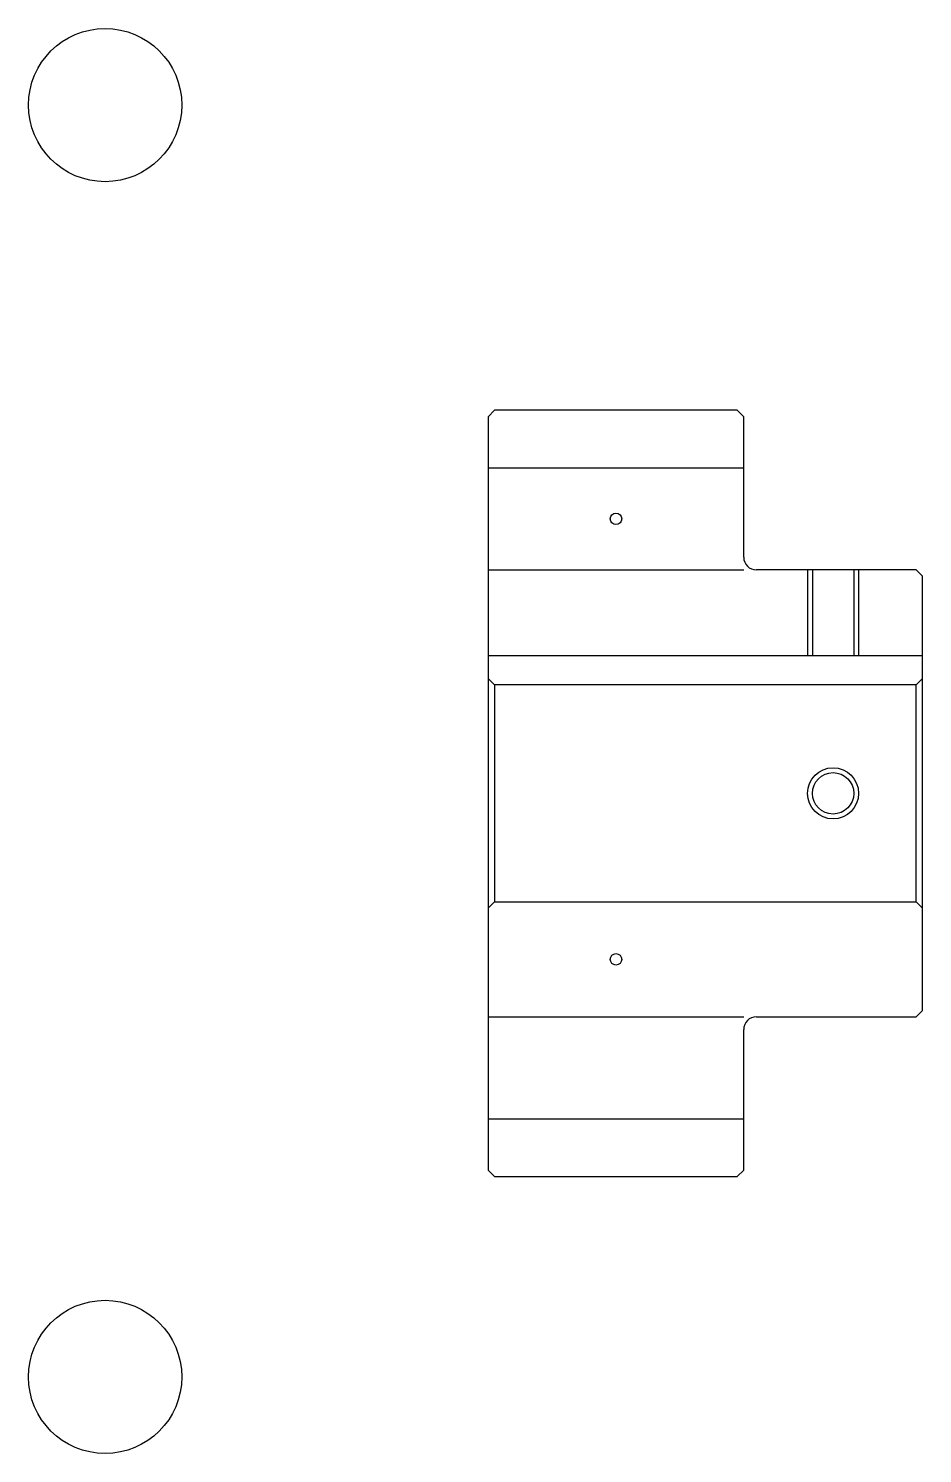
# Model space of a CAD drawing. Header units: metres. Extents: x 86 to 308, y 71 to 182.
# Drawn here: x 85.5 to 155.5, y 70.6 to 182.1 of the extents above.
import ezdxf

# ---------------------------------------------------------------- set-up
doc = ezdxf.new("R2010")
doc.units = ezdxf.units.M

msp = doc.modelspace()

# ---------------------------------------------------------------- linework, layer by layer
at = {"color": 4}
for p, q in [((121.5, 147.75), (141.5, 147.75)), ((121.5, 139.75), (141.5, 139.75)), ((121.5, 133.050003), (155.5, 133.050003)), ((122, 130.75), (122, 113.75)), ((155, 130.75), (155.5, 131.25)), ((155, 113.75), (155.5, 113.25)), ((121.5, 104.75), (141.5, 104.75)), ((121.5, 96.75), (141.5, 96.75))]:
    msp.add_line(p, q, dxfattribs=at)
for points in [[(141.5, 140.75), (141.5, 151.75), (141, 152.25), (122, 152.25), (121.5, 151.75), (121.5, 113.25)], [(142.5, 104.75), (155, 104.75), (155.5, 105.25), (155.5, 139.25), (155, 139.75), (142.5, 139.75)], [(146.5, 139.75), (146.5, 133.050003)], [(146.880005, 139.75), (146.880005, 133.050003)], [(150.119995, 139.75), (150.119995, 133.050003)], [(150.5, 139.75), (150.5, 133.050003)], [(121.5, 113.25), (122, 113.75), (155, 113.75), (155, 130.75), (122, 130.75), (121.5, 131.25)], [(121.5, 113.25), (121.5, 92.75), (122, 92.25), (141, 92.25), (141.5, 92.75), (141.5, 103.75)]]:
    msp.add_lwpolyline(points, dxfattribs=at)
at = {"color": 5}
for centre, radius in [((91.5, 176.149994), 6), ((131.5, 143.75), 0.45), ((131.5, 109.25), 0.45), ((91.5, 76.550003), 6)]:
    msp.add_circle(centre, radius, dxfattribs=at)
at = {"color": 7}
msp.add_circle((148.5, 122.25), 2, dxfattribs=at)
at = {"color": 4}
msp.add_circle((148.5, 122.25), 1.62, dxfattribs=at)
for centre, start, end in [((142.5, 140.75), 180, 270), ((142.5, 103.75), 90, 180)]:
    msp.add_arc(centre, 1, start, end, dxfattribs=at)

doc.saveas('drawing.dxf')
